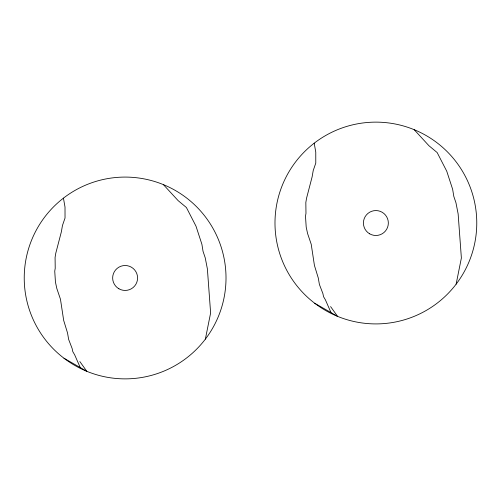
<?xml version="1.0" encoding="UTF-8"?>
<svg xmlns="http://www.w3.org/2000/svg" width="501" height="501" viewBox="0 0 501 501"><rect width="100%" height="100%" fill="white"/><g stroke="black" fill="none" stroke-linecap="round" stroke-linejoin="round"><path stroke-width="0.75" d="M205.366 339.127L210.62 312.956L207.383 268.88L205.216 257.777L203.049 251.345L201.89 244.256L195.997 226.176L186.403 207.514L178.156 200.65L163.42 184.637M456.123 284.18L461.377 258.002L458.139 213.927L455.973 202.824L453.806 196.392L452.647 189.303L446.754 171.223L437.16 152.561L428.912 145.697L414.177 129.684M314.728 303.268A100.889 100.889 0 0 0 475.95 235.858A100.889 100.889 0 0 0 336.96 129.941A100.889 100.889 0 0 0 314.728 303.268L337.58 316.363L330.597 306.599M63.965 358.221A100.889 100.889 0 0 0 225.193 290.812A100.889 100.889 0 0 0 86.203 184.894A100.889 100.889 0 0 0 63.965 358.221L86.823 371.316L79.841 361.553M331.004 312.593L325.418 299.861L323.565 296.717L322.888 293.542L319.4 284.462L318.285 278.005L314.428 265.436L311.215 244.263L307.576 233.516L306.199 227.116L305.497 216.181L305.973 213.351L305.835 202.51L306.531 198.302L312.117 176.872L313.225 170.515L315.787 163.088L315.768 152.104L314.196 143.186M80.241 367.546L74.662 354.814L72.808 351.664L72.131 348.496L68.643 339.415L67.529 332.958L63.671 320.389L60.458 299.216L56.813 288.47L55.442 282.069L54.741 271.135L55.216 268.304L55.079 257.464L55.774 253.255L61.36 231.825L62.468 225.469L65.03 218.041L65.011 207.057L63.439 198.139M118.887 288.77A12.462 12.462 0 0 0 137.587 277.974A12.462 12.462 0 0 0 118.887 267.183A12.462 12.462 0 0 0 118.887 288.77M369.65 233.817A12.462 12.462 0 0 0 388.344 223.026A12.462 12.462 0 0 0 369.65 212.23A12.462 12.462 0 0 0 369.65 233.817"/></g></svg>
